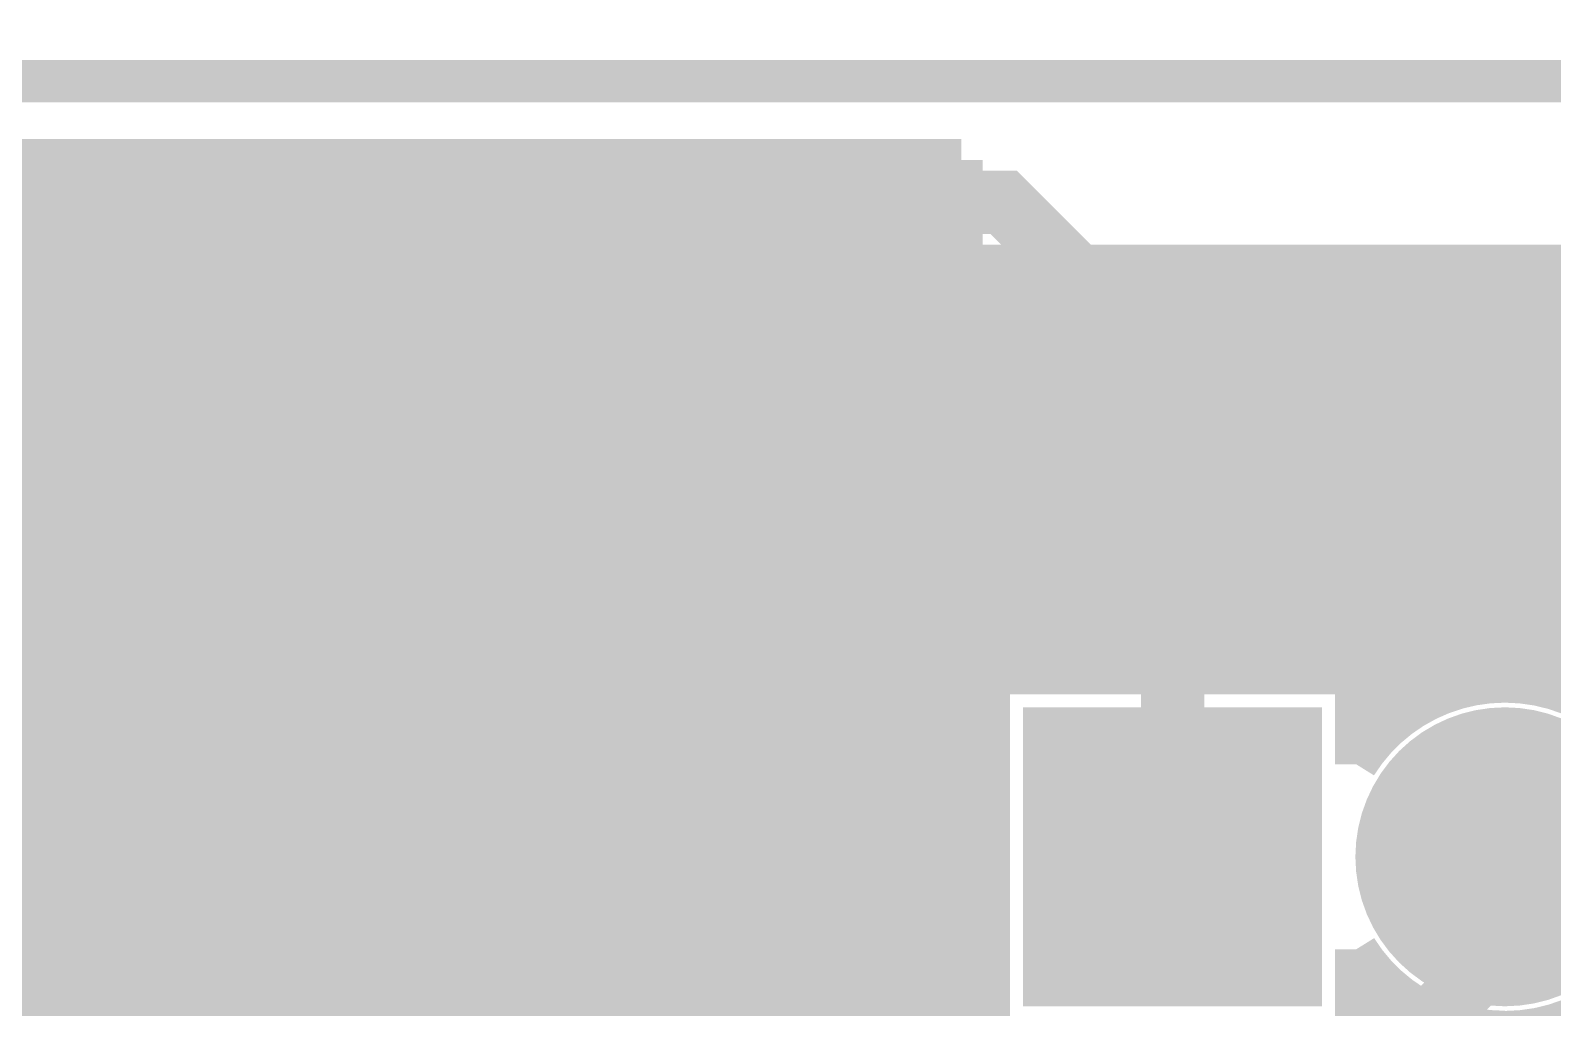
# Model space of a CAD drawing. Extents: x -72 to 72, y -47 to 50.
# Drawn here: x 55.99 to 65.15, y 12.43 to 18.31 of the extents above; entities that cross this region are included whole.
import ezdxf

# ---------------------------------------------------------------- set-up
doc = ezdxf.new("R2010")
doc.units = 0
doc.header["$MEASUREMENT"] = 0
doc.layers.get('0').update_dxf_attribs({"linetype": 'CONTINUOUS'})
for name, color, linetype in [('22-303-0_BOT', 7, 'CONTINUOUS'), ('22-303-0_DRD', 7, 'CONTINUOUS'), ('22-303-0_GND', 6, 'CONTINUOUS'), ('22-303-0_IN1', 4, 'CONTINUOUS'), ('22-303-0_IN2', 3, 'CONTINUOUS'), ('22-303-0_PWR', 5, 'CONTINUOUS'), ('22-303-0_SMB', 10, 'CONTINUOUS'), ('22-303-0_SMT', 14, 'CONTINUOUS'), ('22-303-0_SPB', 9, 'CONTINUOUS'), ('22-303-0_SPT', 12, 'CONTINUOUS'), ('22-303-0_SSB', 11, 'CONTINUOUS'), ('22-303-0_SST', 13, 'CONTINUOUS'), ('22-303-0_TOP', 8, 'CONTINUOUS'), ('THRUHOLE_TAP', 7, 'CONTINUOUS')]:
    doc.layers.add(name, color=color, linetype=linetype)

# ---------------------------------------------------------------- blocks, each defined once
blk = doc.blocks.new('RECTANGLE_9')
blk.add_solid([(0.508, 0.9017), (0.508, -0.9017), (-0.508, 0.9017), (-0.508, -0.9017)])
blk = doc.blocks.new('ROUND_20')
at = {"const_width": 0.7493}
blk.add_lwpolyline([(-0.37465, 0, 1), (0.37465, 0, 1)], format="xyb", close=True, dxfattribs=at)
blk = doc.blocks.new('SQUARE_21')
blk.add_solid([(0.8001, 0.8001), (0.8001, -0.8001), (-0.8001, 0.8001), (-0.8001, -0.8001)])
blk = doc.blocks.new('ROUND_44')
at = {"const_width": 0.29972}
blk.add_lwpolyline([(-0.14986, 0, 1), (0.14986, 0, 1)], format="xyb", close=True, dxfattribs=at)
blk = doc.blocks.new('ROUND_48')
at = {"const_width": 0.29972}
blk.add_lwpolyline([(-0.14986, 0, 1), (0.14986, 0, 1)], format="xyb", close=True, dxfattribs=at)
blk = doc.blocks.new('ROUND_70')
at = {"const_width": 0.89916}
blk.add_lwpolyline([(-0.44958, 0, 1), (0.44958, 0, 1)], format="xyb", close=True, dxfattribs=at)
blk = doc.blocks.new('SQUARE_71')
blk.add_solid([(0.89916, 0.89916), (0.89916, -0.89916), (-0.89916, 0.89916), (-0.89916, -0.89916)])
blk = doc.blocks.new('ROUND_81')
at = {"const_width": 0.0635}
blk.add_lwpolyline([(-0.03175, 0, 1), (0.03175, 0, 1)], format="xyb", close=True, dxfattribs=at)
blk = doc.blocks.new('ROUND_82')
at = {"const_width": 0.50038}
blk.add_lwpolyline([(-0.25019, 0, 1), (0.25019, 0, 1)], format="xyb", close=True, dxfattribs=at)
blk = doc.blocks.new('ROUND_53')
at = {"const_width": 0.29972}
blk.add_lwpolyline([(-0.14986, 0, 1), (0.14986, 0, 1)], format="xyb", close=True, dxfattribs=at)
blk = doc.blocks.new('ROUND_89')
at = {"const_width": 0.89916}
blk.add_lwpolyline([(-0.44958, 0, 1), (0.44958, 0, 1)], format="xyb", close=True, dxfattribs=at)
blk = doc.blocks.new('SQUARE_90')
blk.add_solid([(0.89916, 0.89916), (0.89916, -0.89916), (-0.89916, 0.89916), (-0.89916, -0.89916)])
blk = doc.blocks.new('RECTANGLE_7')
blk.add_solid([(0.8001, 1.6002), (0.8001, -1.6002), (-0.8001, 1.6002), (-0.8001, -1.6002)])
blk = doc.blocks.new('ROUND_95')
at = {"const_width": 0.10033}
blk.add_lwpolyline([(-0.050164, 0, 1), (0.050164, 0, 1)], format="xyb", close=True, dxfattribs=at)
blk = doc.blocks.new('ROUND_98')
at = {"const_width": 0.44958}
blk.add_lwpolyline([(-0.22479, 0, 1), (0.22479, 0, 1)], format="xyb", close=True, dxfattribs=at)

msp = doc.modelspace()

# ---------------------------------------------------------------- linework, layer by layer
at = {"layer": '22-303-0_BOT'}
for points, const_width in [([(70.612, 16.891), (45.339, 16.891)], 0.254), ([(55.9054, 16.891), (55.9054, 2.4765)], 0.254), ([(56.134, 16.891), (56.134, 2.4765)], 0.254), ([(56.3626, 16.891), (56.3626, -4.953)], 0.254), ([(56.5912, 16.891), (56.5912, -4.953)], 0.254), ([(56.8198, 16.891), (56.8198, -4.953)], 0.254), ([(57.0484, 16.891), (57.0484, -4.953)], 0.254), ([(57.277, 16.891), (57.277, -4.953)], 0.254), ([(57.5056, 16.891), (57.5056, 14.5415)], 0.254), ([(57.7342, 16.891), (57.7342, 16.42364)], 0.254), ([(57.9628, 16.891), (57.9628, 16.57096)], 0.254), ([(58.1914, 16.891), (58.1914, 16.60652)], 0.254), ([(58.42, 16.891), (58.42, 16.55064)], 0.254), ([(58.6486, 16.891), (58.6486, 16.36522)], 0.254), ([(58.8772, 16.891), (58.8772, 16.42364)], 0.254), ([(59.1058, 16.891), (59.1058, 16.57096)], 0.254), ([(59.3344, 16.891), (59.3344, 16.60652)], 0.254), ([(59.563, 16.891), (59.563, 16.55064)], 0.254), ([(59.7916, 16.891), (59.7916, 16.36522)], 0.254), ([(60.0202, 16.891), (60.0202, 16.42364)], 0.254), ([(60.2488, 16.891), (60.2488, 16.57096)], 0.254), ([(60.4774, 16.891), (60.4774, 16.60652)], 0.254), ([(60.706, 16.891), (60.706, 16.55064)], 0.254), ([(60.9346, 16.891), (60.9346, 16.36522)], 0.254), ([(61.1632, 16.891), (61.1632, 6.15696)], 0.254), ([(61.3918, 16.891), (61.3918, 6.00964)], 0.254), ([(61.6204, 16.891), (61.6204, -4.953)], 0.254), ([(61.849, 16.891), (61.849, 14.4399)], 0.254), ([(62.0776, 16.891), (62.0776, 14.4399)], 0.254), ([(62.3062, 16.891), (62.3062, 14.4399)], 0.254), ([(62.5348, 16.891), (62.5348, 14.4399)], 0.254), ([(62.7634, 16.891), (62.7634, 14.4399)], 0.254), ([(62.992, 16.891), (62.992, 14.4399)], 0.254), ([(63.2206, 16.891), (63.2206, 14.4399)], 0.254), ([(63.4492, 16.891), (63.4492, 14.4399)], 0.254), ([(63.6778, 16.891), (63.6778, 14.4399)], 0.254), ([(63.9064, 16.891), (63.9064, 14.4399)], 0.254), ([(64.135, 16.891), (64.135, 14.09446)], 0.254), ([(64.3636, 16.891), (64.3636, 14.2621)], 0.254), ([(64.5922, 16.891), (64.5922, 14.35354)], 0.254), ([(64.8208, 16.891), (64.8208, 14.38656)], 0.254), ([(65.0494, 16.891), (65.0494, 14.37132)], 0.254), ([(65.278, 16.891), (65.278, 14.30528)], 0.254), ([(70.612, 16.764), (42.5704, 16.764)], 0.254), ([(57.88152, 16.5354), (42.5704, 16.5354)], 0.254), ([(59.02452, 16.5354), (58.45048, 16.5354)], 0.254), ([(60.16752, 16.5354), (59.59348, 16.5354)], 0.254), ([(70.612, 16.5354), (60.73648, 16.5354)], 0.254), ([(57.64276, 16.3068), (42.5704, 16.3068)], 0.254), ([(58.78576, 16.3068), (58.6867, 16.3068)], 0.254), ([(59.92876, 16.3068), (59.8297, 16.3068)], 0.254), ([(70.612, 16.3068), (60.9727, 16.3068)], 0.254), ([(57.56656, 16.0782), (53.22824, 16.0782)], 0.254), ([(70.612, 16.0782), (61.05144, 16.0782)], 0.254), ([(57.5818, 15.8496), (53.3908, 15.8496)], 0.254), ([(70.612, 15.8496), (61.0362, 15.8496)], 0.254), ([(60.9346, 15.63878), (60.9346, 15.47622)], 0.254), ([(57.6961, 15.621), (53.43652, 15.621)], 0.254), ([(57.7342, 15.57782), (57.7342, 15.40764)], 0.254), ([(70.612, 15.621), (60.9219, 15.621)], 0.254), ([(57.71896, 15.3924), (53.3908, 15.3924)], 0.254), ([(70.612, 15.3924), (60.98794, 15.3924)], 0.254), ([(57.58688, 15.1638), (53.22824, 15.1638)], 0.254), ([(70.612, 15.1638), (61.05398, 15.1638)], 0.254), ([(57.56402, 14.9352), (42.5704, 14.9352)], 0.254), ([(70.612, 14.9352), (61.02858, 14.9352)], 0.254), ([(60.9346, 14.74978), (60.9346, 6.19252)], 0.254), ([(57.63006, 14.7066), (42.5704, 14.7066)], 0.254), ([(58.6486, 14.62278), (58.6486, 14.5415)], 0.254), ([(58.77306, 14.7066), (58.70194, 14.7066)], 0.254), ([(59.7916, 14.62278), (59.7916, 6.12394)], 0.254), ([(60.00496, 14.7066), (59.84494, 14.7066)], 0.254), ([(60.0202, 14.68882), (60.0202, 6.18998)], 0.254), ([(70.612, 14.7066), (60.89904, 14.7066)], 0.254), ([(57.3786, 14.5415), (57.3786, 12.1285)], 0.254), ([(57.75706, 14.5415), (57.3786, 14.5415)], 0.254), ([(57.7342, 14.56182), (57.7342, 14.5415)], 0.254), ([(58.90006, 14.5415), (58.57494, 14.5415)], 0.254), ([(58.8772, 14.56182), (58.8772, 14.5415)], 0.254), ([(60.2488, 14.54404), (60.2488, 6.16458)], 0.254), ([(60.706, 14.56436), (60.706, 6.13664)], 0.254), ([(57.3786, 14.478), (55.6514, 14.478)], 0.254), ([(59.0042, 14.46276), (59.0042, 12.1285)], 0.254), ([(59.563, 14.43736), (59.563, 6.0579)], 0.254), ([(70.612, 14.478), (59.63666, 14.478)], 0.254), ([(60.4774, 14.50848), (60.4774, 6.03504)], 0.254), ([(63.9699, 14.4399), (61.7601, 14.4399), (61.7601, 12.2301)], 0.254), ([(63.9699, 14.4399), (63.9699, 13.89126)], 0.254), ([(59.1058, 14.41704), (59.1058, 6.18744)], 0.254), ([(59.3344, 14.38148), (59.3344, 6.1722)], 0.254), ([(57.3786, 14.2494), (55.6514, 14.2494)], 0.254), ([(61.7601, 14.2494), (59.0042, 14.2494)], 0.254), ([(64.34074, 14.2494), (63.9699, 14.2494)], 0.254), ([(57.3786, 14.0208), (55.6514, 14.0208)], 0.254), ([(61.7601, 14.0208), (59.0042, 14.0208)], 0.254), ([(64.06388, 14.0208), (63.9699, 14.0208)], 0.254), ([(57.3786, 13.7922), (55.6514, 13.7922)], 0.254), ([(61.7601, 13.7922), (59.0042, 13.7922)], 0.254), ([(57.3786, 13.5636), (55.6514, 13.5636)], 0.254), ([(61.7601, 13.5636), (59.0042, 13.5636)], 0.254), ([(57.3786, 13.335), (55.6514, 13.335)], 0.254), ([(57.3786, 13.335), (58.1914, 13.335)], 0.254), ([(59.436, 13.335), (58.1914, 13.335)], 0.381), ([(58.1914, 12.1285), (58.1914, 13.335)], 0.254), ([(59.0042, 13.335), (58.1914, 13.335)], 0.254), ([(61.7601, 13.335), (59.0042, 13.335)], 0.254), ([(57.3786, 13.1064), (55.6514, 13.1064)], 0.254), ([(61.7601, 13.1064), (59.0042, 13.1064)], 0.254), ([(57.3786, 12.8778), (55.6514, 12.8778)], 0.254), ([(61.7601, 12.8778), (59.0042, 12.8778)], 0.254), ([(63.9699, 12.77874), (63.9699, 12.2301)], 0.254), ([(57.3786, 12.6492), (55.6514, 12.6492)], 0.254), ([(61.7601, 12.6492), (59.0042, 12.6492)], 0.254), ([(64.06388, 12.6492), (63.9699, 12.6492)], 0.254), ([(64.135, 12.573), (64.135, 9.72566)], 0.254), ([(57.3786, 12.4206), (55.6514, 12.4206)], 0.254), ([(61.7601, 12.4206), (59.0042, 12.4206)], 0.254), ([(64.34074, 12.4206), (63.9699, 12.4206)], 0.254), ([(64.3636, 12.4079), (64.3636, 9.87044)], 0.254), ([(65.278, 12.36472), (65.278, 10.2235)], 0.254), ([(64.5922, 12.31646), (64.5922, 9.98728)], 0.254)]:
    msp.add_lwpolyline(points, dxfattribs=dict(at, const_width=const_width))
at = {"layer": '22-303-0_BOT', "const_width": 0.254}
for points in [[(58.166, 16.60652, 0.4142136), (57.56148, 16.002)], [(58.7375, 16.19758, 0.3206216), (58.166, 16.60652)], [(59.309, 16.60652, 0.3206225), (58.7375, 16.19758)], [(59.8805, 16.19758, 0.3206216), (59.309, 16.60652)], [(60.452, 16.60652, 0.3206225), (59.8805, 16.19758)], [(61.05652, 16.002, 0.4142136), (60.452, 16.60652)], [(57.56148, 16.002, 0.2547954), (57.83834, 15.494)], [(60.86094, 15.5575, 0.2097578), (61.056, 16.002)], [(61.05652, 15.113, 0.2097575), (60.86129, 15.55788)], [(61.05652, 15.113, 0.2097575), (60.86129, 15.55788)], [(57.83834, 15.494, 0.2547946), (57.56148, 14.986)], [(60.452, 14.50848, 0.4142136), (61.05652, 15.113)], [(60.452, 14.50848, 0.4142136), (61.05652, 15.113)], [(57.56148, 14.986, 0.2097575), (57.7567, 14.54111)], [(59.309, 14.38148, 0.3558857), (59.90082, 14.86408)], [(59.90082, 14.86408, 0.2947693), (60.452, 14.50848)], [(59.90082, 14.86408, 0.2947693), (60.452, 14.50848)], [(58.57494, 14.5415, 0.1239632), (58.73668, 14.78816)], [(58.7375, 14.78788, 0.123964), (58.89947, 14.54086)], [(59.0042, 14.46276, 0.1326374), (59.309, 14.38046)], [(64.86398, 14.3891, 0.2591385), (63.96896, 13.89184)], [(65.86474, 13.66774, 0.3230331), (64.86398, 14.3891)], [(64.86398, 12.2809, 0.3224026), (65.86474, 12.99972)], [(63.9699, 12.77874, 0.2591382), (64.86398, 12.282)]]:
    msp.add_lwpolyline(points, format="xyb", dxfattribs=at)
at = {"layer": '22-303-0_DRD', "const_width": 0.254}
for points in [[(46.40072, 18.00098), (69.99986, 18.00098)], [(58.801, 16.637), (57.531, 15.367)], [(58.801, 15.367), (57.531, 16.637)], [(59.944, 16.637), (58.674, 15.367)], [(59.944, 15.367), (58.674, 16.637)], [(61.087, 16.637), (59.817, 15.367)], [(61.087, 15.367), (59.817, 16.637)], [(61.087, 15.748), (59.817, 14.478)], [(61.087, 14.478), (59.817, 15.748)], [(61.087, 15.748), (59.817, 14.478)], [(61.087, 14.478), (59.817, 15.748)], [(58.801, 15.621), (57.531, 14.351)], [(58.801, 14.351), (57.531, 15.621)], [(59.944, 15.621), (58.674, 14.351)], [(59.944, 14.351), (58.674, 15.621)], [(60.071, 13.97), (58.801, 12.7)], [(60.071, 12.7), (58.801, 13.97)], [(62.865, 13.716), (62.23, 13.081)], [(63.5, 13.081), (62.865, 13.716)], [(64.86398, 13.716), (64.22898, 13.081)], [(65.49898, 13.081), (64.86398, 13.716)], [(62.23, 13.081), (63.5, 13.081)], [(64.22898, 13.081), (65.49898, 13.081)]]:
    msp.add_lwpolyline(points, dxfattribs=at)
at = {"layer": '22-303-0_GND', "const_width": 0.254}
msp.add_lwpolyline([(46.40072, 18.00098), (69.99986, 18.00098)], dxfattribs=at)
at = {"layer": '22-303-0_IN1'}
for points, const_width in [([(34.163, 24.003), (41.783, 18.796), (43.561, 17.018), (60.452, 17.018), (60.79236, 16.6878), (60.79236, 15.19936)], 1.27), ([(34.163, 24.003), (41.783, 18.796), (43.561, 17.018), (60.452, 17.018), (60.79236, 16.6878), (60.79236, 15.19936)], 1.27), ([(61.595, 17.5006), (41.9227, 17.5006)], 0.254), ([(61.595, 17.526), (45.339, 17.526)], 0.254), ([(56.007, 17.526), (56.007, 14.732)], 0.254), ([(56.2356, 17.526), (56.2356, 14.732)], 0.254), ([(56.4642, 17.526), (56.4642, 14.732)], 0.254), ([(56.6928, 17.526), (56.6928, 14.732)], 0.254), ([(56.9214, 17.526), (56.9214, 2.413)], 0.254), ([(57.15, 17.526), (57.15, 2.413)], 0.254), ([(57.3786, 17.526), (57.3786, 2.413)], 0.254), ([(57.6072, 17.526), (57.6072, 8.99414)], 0.254), ([(57.8358, 17.526), (57.8358, 9.26846)], 0.254), ([(58.0644, 17.526), (58.0644, 9.35736)], 0.254), ([(58.293, 17.526), (58.293, 9.35482)], 0.254), ([(58.5216, 17.526), (58.5216, 9.25068)], 0.254), ([(58.7502, 17.526), (58.7502, 8.91794)], 0.254), ([(58.9788, 17.526), (58.9788, 13.73124)], 0.254), ([(59.2074, 17.526), (59.2074, 13.8938)], 0.254), ([(59.436, 17.526), (59.436, 13.93952)], 0.254), ([(59.6646, 17.526), (59.6646, 13.8938)], 0.254), ([(59.8932, 17.526), (59.8932, 13.73124)], 0.254), ([(60.1218, 17.526), (60.1218, 2.413)], 0.254), ([(60.3504, 17.526), (60.3504, 2.413)], 0.254), ([(60.579, 17.526), (60.579, 2.413)], 0.254), ([(60.8076, 17.526), (60.8076, 2.413)], 0.254), ([(61.0362, 17.526), (61.0362, 2.413)], 0.254), ([(61.2648, 17.526), (61.2648, 2.413)], 0.254), ([(61.4934, 17.526), (61.4934, 2.413)], 0.254), ([(61.595, 17.526), (61.595, 2.413)], 0.254), ([(61.595, 17.272), (42.25544, 17.272)], 0.254), ([(61.595, 17.0434), (42.58818, 17.0434)], 0.254), ([(61.595, 16.8148), (42.92092, 16.8148)], 0.254), ([(61.595, 16.5862), (43.25366, 16.5862)], 0.254), ([(61.595, 16.3576), (43.5864, 16.3576)], 0.254), ([(61.595, 16.129), (53.15966, 16.129)], 0.254), ([(61.595, 15.9004), (53.36794, 15.9004)], 0.254), ([(61.595, 15.6718), (53.43398, 15.6718)], 0.254), ([(60.96, 5.588), (60.96, 14.986), (60.79236, 15.15364), (60.49264, 15.15364), (60.452, 15.113)], 1.27), ([(61.595, 15.4432), (53.40858, 15.4432)], 0.254), ([(61.595, 15.2146), (53.27904, 15.2146)], 0.254), ([(61.595, 14.986), (48.80864, 14.986)], 0.254), ([(56.769, 14.732), (48.58766, 14.732)], 0.254), ([(61.595, 14.7574), (48.62322, 14.7574)], 0.254), ([(56.769, 14.732), (56.769, 2.413)], 0.254), ([(61.595, 14.5288), (56.769, 14.5288)], 0.254), ([(61.595, 14.3002), (56.769, 14.3002)], 0.254), ([(61.595, 14.0716), (56.769, 14.0716)], 0.254), ([(59.10834, 13.843), (56.769, 13.843)], 0.254), ([(61.595, 13.843), (59.76366, 13.843)], 0.254), ([(58.90006, 13.6144), (56.769, 13.6144)], 0.254), ([(61.595, 13.6144), (59.97194, 13.6144)], 0.254), ([(58.83402, 13.3858), (56.769, 13.3858)], 0.254), ([(61.595, 13.3858), (60.03798, 13.3858)], 0.254), ([(58.85688, 13.1572), (56.769, 13.1572)], 0.254), ([(61.595, 13.1572), (60.01258, 13.1572)], 0.254), ([(58.98896, 12.9286), (56.769, 12.9286)], 0.254), ([(58.9788, 12.93876), (58.9788, 10.55624)], 0.254), ([(61.595, 12.9286), (59.88304, 12.9286)], 0.254), ([(59.8932, 12.93876), (59.8932, 10.55624)], 0.254), ([(61.595, 12.7), (56.769, 12.7)], 0.254), ([(59.2074, 12.7762), (59.2074, 10.7188)], 0.254), ([(59.436, 12.73048), (59.436, 10.76452)], 0.254), ([(59.6646, 12.7762), (59.6646, 10.7188)], 0.254), ([(61.595, 12.4714), (56.769, 12.4714)], 0.254)]:
    msp.add_lwpolyline(points, dxfattribs=dict(at, const_width=const_width))
at = {"layer": '22-303-0_IN1', "const_width": 0.254}
for points in [[(59.436, 13.93952, 0.4142136), (58.83148, 13.335)], [(60.04052, 13.335, 0.4142136), (59.436, 13.93952)], [(58.83148, 13.335, 0.4142136), (59.436, 12.73048)], [(59.436, 12.73048, 0.4142136), (60.04052, 13.335)]]:
    msp.add_lwpolyline(points, format="xyb", dxfattribs=at)
at = {"layer": '22-303-0_IN2', "const_width": 0.254}
for points in [[(70.612, 16.891), (45.339, 16.891)], [(55.9054, 16.891), (55.9054, 7.7343)], [(56.134, 16.891), (56.134, 7.7343)], [(56.3626, 16.891), (56.3626, 7.7343)], [(56.5912, 16.891), (56.5912, 7.7343)], [(56.8198, 16.891), (56.8198, 7.7343)], [(57.0484, 16.891), (57.0484, 7.7343)], [(57.277, 16.891), (57.277, 7.7343)], [(57.5056, 16.891), (57.5056, 7.7343)], [(57.7342, 16.891), (57.7342, 16.42364)], [(57.9628, 16.891), (57.9628, 16.57096)], [(58.1914, 16.891), (58.1914, 16.60652)], [(58.42, 16.891), (58.42, 16.55064)], [(58.6486, 16.891), (58.6486, 16.36522)], [(58.8772, 16.891), (58.8772, 16.42364)], [(59.1058, 16.891), (59.1058, 16.57096)], [(59.3344, 16.891), (59.3344, 16.60652)], [(59.563, 16.891), (59.563, 16.55064)], [(59.7916, 16.891), (59.7916, 16.36522)], [(60.0202, 16.891), (60.0202, 16.42364)], [(60.2488, 16.891), (60.2488, 16.57096)], [(60.4774, 16.891), (60.4774, 16.60652)], [(60.706, 16.891), (60.706, 16.55064)], [(60.9346, 16.891), (60.9346, 16.36522)], [(61.1632, 16.891), (61.1632, 8.65124)], [(61.3918, 16.891), (61.3918, 8.87984)], [(61.6204, 16.891), (61.6204, 9.10844)], [(61.849, 16.891), (61.849, 14.4399)], [(62.0776, 16.891), (62.0776, 14.4399)], [(62.3062, 16.891), (62.3062, 14.4399)], [(62.5348, 16.891), (62.5348, 14.4399)], [(62.7634, 16.891), (62.7634, 14.4399)], [(62.992, 16.891), (62.992, 14.4399)], [(63.2206, 16.891), (63.2206, 14.4399)], [(63.4492, 16.891), (63.4492, 14.4399)], [(63.6778, 16.891), (63.6778, 14.4399)], [(63.9064, 16.891), (63.9064, 14.4399)], [(64.135, 16.891), (64.135, 14.09446)], [(64.3636, 16.891), (64.3636, 14.2621)], [(64.5922, 16.891), (64.5922, 14.35354)], [(64.8208, 16.891), (64.8208, 14.38656)], [(65.0494, 16.891), (65.0494, 14.37132)], [(65.278, 16.891), (65.278, 14.30528)], [(70.612, 16.764), (44.13504, 16.764)], [(57.88152, 16.5354), (52.49164, 16.5354)], [(59.02452, 16.5354), (58.45048, 16.5354)], [(60.16752, 16.5354), (59.59348, 16.5354)], [(70.612, 16.5354), (60.73648, 16.5354)], [(57.64276, 16.3068), (52.72024, 16.3068)], [(58.78576, 16.3068), (58.6867, 16.3068)], [(59.92876, 16.3068), (59.8297, 16.3068)], [(70.612, 16.3068), (60.9727, 16.3068)], [(57.56656, 16.0782), (53.22824, 16.0782)], [(70.612, 16.0782), (61.05144, 16.0782)], [(57.5818, 15.8496), (53.3908, 15.8496)], [(70.612, 15.8496), (61.0362, 15.8496)], [(60.9346, 15.63878), (60.9346, 15.47622)], [(57.6961, 15.621), (53.43652, 15.621)], [(57.7342, 15.57782), (57.7342, 15.40764)], [(70.612, 15.621), (60.9219, 15.621)], [(57.71896, 15.3924), (53.3908, 15.3924)], [(70.612, 15.3924), (60.98794, 15.3924)], [(57.58688, 15.1638), (53.22824, 15.1638)], [(70.612, 15.1638), (61.05398, 15.1638)], [(57.56402, 14.9352), (46.37024, 14.9352)], [(70.612, 14.9352), (61.02858, 14.9352)], [(60.9346, 14.74978), (60.9346, 8.42264)], [(57.63006, 14.7066), (46.14164, 14.7066)], [(58.6486, 14.62278), (58.6486, 7.7343)], [(58.77306, 14.7066), (58.70194, 14.7066)], [(59.7916, 14.62278), (59.7916, 7.7343)], [(60.00496, 14.7066), (59.84494, 14.7066)], [(60.0202, 14.68882), (60.0202, 7.7343)], [(70.612, 14.7066), (60.89904, 14.7066)], [(57.7342, 14.56182), (57.7342, 7.7343)], [(58.8772, 14.56182), (58.8772, 7.7343)], [(60.2488, 14.54404), (60.2488, 7.73684)], [(60.706, 14.56436), (60.706, 8.19404)], [(57.83834, 14.478), (45.91304, 14.478)], [(58.42, 14.43736), (58.42, 7.7343)], [(58.98134, 14.478), (58.49366, 14.478)], [(59.563, 14.43736), (59.563, 7.7343)], [(70.612, 14.478), (59.63666, 14.478)], [(60.4774, 14.50848), (60.4774, 7.96544)], [(63.9699, 14.4399), (61.7601, 14.4399), (61.7601, 12.2301)], [(63.9699, 14.4399), (63.9699, 13.89126)], [(57.9628, 14.41704), (57.9628, 7.7343)], [(58.1914, 14.38148), (58.1914, 7.7343)], [(59.1058, 14.41704), (59.1058, 7.7343)], [(59.3344, 14.38148), (59.3344, 7.7343)], [(61.7601, 14.2494), (45.7454, 14.2494)], [(64.34074, 14.2494), (63.9699, 14.2494)], [(61.7601, 14.0208), (45.7454, 14.0208)], [(64.06388, 14.0208), (63.9699, 14.0208)], [(61.7601, 13.7922), (54.00294, 13.7922)], [(61.7601, 13.5636), (54.33568, 13.5636)], [(61.7601, 13.335), (54.43982, 13.335)], [(61.7601, 13.1064), (54.44236, 13.1064)], [(61.7601, 12.8778), (54.35346, 12.8778)], [(63.9699, 12.77874), (63.9699, 12.2301)], [(61.7601, 12.6492), (54.07914, 12.6492)], [(64.06388, 12.6492), (63.9699, 12.6492)], [(64.135, 12.573), (64.135, 11.62304)], [(61.7601, 12.4206), (45.7454, 12.4206)], [(64.34074, 12.4206), (63.9699, 12.4206)], [(64.3636, 12.4079), (64.3636, 11.83894)], [(65.278, 12.36472), (65.278, 11.9253)], [(64.5922, 12.31646), (64.5922, 11.92276)]]:
    msp.add_lwpolyline(points, dxfattribs=at)
for points in [[(58.166, 16.60652, 0.4142136), (57.56148, 16.002)], [(58.7375, 16.19758, 0.3206216), (58.166, 16.60652)], [(59.309, 16.60652, 0.3206225), (58.7375, 16.19758)], [(59.8805, 16.19758, 0.3206216), (59.309, 16.60652)], [(60.452, 16.60652, 0.3206225), (59.8805, 16.19758)], [(61.05652, 16.002, 0.4142136), (60.452, 16.60652)], [(57.56148, 16.002, 0.2547954), (57.83834, 15.494)], [(60.86094, 15.5575, 0.2097578), (61.056, 16.002)], [(61.05652, 15.113, 0.2097575), (60.86129, 15.55788)], [(61.05652, 15.113, 0.2097575), (60.86129, 15.55788)], [(57.83834, 15.494, 0.2547946), (57.56148, 14.986)], [(60.452, 14.50848, 0.4142136), (61.05652, 15.113)], [(60.452, 14.50848, 0.4142136), (61.05652, 15.113)], [(57.56148, 14.986, 0.4142136), (58.166, 14.38148)], [(59.309, 14.38148, 0.3558857), (59.90082, 14.86408)], [(59.90082, 14.86408, 0.2947693), (60.452, 14.50848)], [(59.90082, 14.86408, 0.2947693), (60.452, 14.50848)], [(58.166, 14.38148, 0.3195268), (58.7375, 14.78788)], [(58.7375, 14.78788, 0.3195266), (59.309, 14.38148)], [(64.86398, 14.3891, 0.2591385), (63.96896, 13.89184)], [(65.86474, 13.66774, 0.3230331), (64.86398, 14.3891)], [(64.86398, 12.2809, 0.3224026), (65.86474, 12.99972)], [(63.9699, 12.77874, 0.2591382), (64.86398, 12.282)]]:
    msp.add_lwpolyline(points, format="xyb", dxfattribs=at)
at = {"layer": '22-303-0_PWR', "const_width": 0.254}
msp.add_lwpolyline([(46.40072, 18.00098), (69.99986, 18.00098)], dxfattribs=at)
at = {"layer": '22-303-0_SSB', "const_width": 0.1524}
for points in [[(59.182, 11.938), (59.182, 14.732), (53.848, 14.732), (53.848, 11.938), (59.182, 11.938)], [(59.72556, 14.22908), (60.74156, 14.58468), (60.74156, 14.1097)], [(60.06338, 13.74648), (60.06338, 13.2715), (60.74156, 13.51026), (60.74156, 13.6271), (59.72556, 13.6271)], [(60.23356, 12.73048), (59.72556, 12.90828)], [(60.23356, 12.4333), (60.23356, 12.7889), (60.4012, 12.90828), (60.57138, 12.90828), (60.74156, 12.7889), (60.74156, 12.4333), (59.72556, 12.4333)]]:
    msp.add_lwpolyline(points, dxfattribs=at)
at = {"layer": '22-303-0_SST', "const_width": 0.1524}
for points in [[(57.81802, 16.72844, 0.4142136), (57.5945, 16.50492)], [(58.04154, 16.50492, 0.4142136), (57.81802, 16.72844)], [(57.5945, 16.50492, 0.4142136), (57.81802, 16.2814)], [(57.81802, 16.2814, 0.4142136), (58.04154, 16.50492)], [(56.515, 15.8496, 0.4142136), (53.3654, 12.7)], [(59.6646, 12.7, 0.4142136), (56.515, 15.8496)], [(53.3654, 12.7, 0.4142136), (56.515, 9.5504)], [(56.515, 9.5504, 0.4142136), (59.6646, 12.7)]]:
    msp.add_lwpolyline(points, format="xyb", dxfattribs=at)
at = {"layer": '22-303-0_SST'}
for points, const_width in [([(57.6961, 16.69288), (57.6961, 16.31696)], 0.1524), ([(57.83326, 16.72844), (57.83326, 16.2814)], 0.1524), ([(57.98312, 16.65732), (57.65546, 16.65732)], 0.1524), ([(57.97042, 16.66748), (57.97042, 16.33982)], 0.1524), ([(58.04154, 16.52016), (57.5945, 16.52016)], 0.1524), ([(58.00598, 16.383), (57.63006, 16.383)], 0.1524), ([(57.61228, 15.6972), (57.61228, 15.99692), (58.51398, 15.99692), (59.81192, 14.69898), (59.81192, 9.40308), (57.64276, 9.40308), (57.64276, 9.71296)], 0.1524), ([(70.46468, 15.33398), (60.66536, 15.33398), (60.66536, 11.7348), (70.46468, 11.7348), (70.46468, 15.33398)], 0.20066), ([(63.76416, 15.33398), (63.6651, 15.33398), (61.96584, 15.33398), (62.865, 14.53388)], 0.20066), ([(62.13348, 15.33398), (62.13348, 15.18412)], 0.20066), ([(62.31382, 15.33398), (62.31382, 15.0241)], 0.20066), ([(62.49162, 15.33398), (62.49162, 14.86408)], 0.20066), ([(62.67196, 15.33398), (62.67196, 14.70406)], 0.20066), ([(62.8523, 15.33398), (62.8523, 14.54404)], 0.20066), ([(63.76416, 15.33398), (62.865, 14.53388)], 0.20066), ([(63.03264, 15.33398), (63.03264, 14.68374)], 0.20066), ([(63.21298, 15.33398), (63.21298, 14.84376)], 0.20066), ([(63.39078, 15.33398), (63.39078, 15.00378)], 0.20066), ([(63.57112, 15.33398), (63.57112, 15.1638)], 0.20066), ([(63.66002, 15.24254), (62.06744, 15.24254)], 0.20066), ([(63.45682, 15.0622), (62.27064, 15.0622)], 0.20066), ([(63.25616, 14.88186), (62.47384, 14.88186)], 0.20066), ([(63.05296, 14.70406), (62.6745, 14.70406)], 0.20066), ([(60.66536, 14.33576), (61.06414, 14.33576), (61.06414, 12.13612), (70.06336, 12.13612), (70.06336, 14.33576), (70.46468, 14.33576)], 0.20066)]:
    msp.add_lwpolyline(points, dxfattribs=dict(at, const_width=const_width))
at = {"layer": '22-303-0_TOP'}
for points, const_width in [([(62.865, 13.335), (62.865, 16.256), (61.849, 17.272), (55.245, 17.272), (53.975, 16.002), (53.975, 15.24), (53.07584, 14.34084), (51.31054, 14.34084)], 0.381), ([(70.612, 16.891), (62.93104, 16.891)], 0.254), ([(62.93104, 16.891), (63.21552, 16.60652)], 0.254), ([(62.992, 16.891), (62.992, 16.83004)], 0.254), ([(63.2206, 16.891), (63.2206, 16.60144)], 0.254), ([(63.4492, 16.891), (63.4492, 14.4399)], 0.254), ([(63.6778, 16.891), (63.6778, 14.4399)], 0.254), ([(63.9064, 16.891), (63.9064, 14.4399)], 0.254), ([(64.135, 16.891), (64.135, 14.09446)], 0.254), ([(64.3636, 16.891), (64.3636, 14.2621)], 0.254), ([(64.5922, 16.891), (64.5922, 14.35354)], 0.254), ([(64.8208, 16.891), (64.8208, 14.38656)], 0.254), ([(65.0494, 16.891), (65.0494, 14.37132)], 0.254), ([(65.278, 16.891), (65.278, 14.30528)], 0.254), ([(61.595, 16.764), (57.912, 16.764), (57.912, 13.97)], 0.254), ([(58.0136, 16.764), (58.0136, 13.97)], 0.254), ([(58.2422, 16.764), (58.2422, 13.97)], 0.254), ([(58.4708, 16.764), (58.4708, 13.97)], 0.254), ([(58.6994, 16.764), (58.6994, 13.97)], 0.254), ([(58.928, 16.764), (58.928, 13.97)], 0.254), ([(59.1566, 16.764), (59.1566, 13.97)], 0.254), ([(59.3852, 16.764), (59.3852, 13.97)], 0.254), ([(59.6138, 16.764), (59.6138, 13.97)], 0.254), ([(59.8424, 16.764), (59.8424, 13.97)], 0.254), ([(60.071, 16.764), (60.071, 13.97)], 0.254), ([(60.2996, 16.764), (60.2996, 13.97)], 0.254), ([(60.5282, 16.764), (60.5282, 13.97)], 0.254), ([(60.7568, 16.764), (60.7568, 13.97)], 0.254), ([(60.9854, 16.764), (60.9854, 13.97)], 0.254), ([(61.214, 16.764), (61.214, 13.97)], 0.254), ([(61.4426, 16.764), (61.4426, 13.97)], 0.254), ([(61.595, 16.764), (61.595, 13.97)], 0.254), ([(70.612, 16.764), (63.05804, 16.764)], 0.254), ([(61.595, 16.5862), (57.912, 16.5862)], 0.254), ([(70.612, 16.5354), (63.27394, 16.5354)], 0.254), ([(61.595, 16.3576), (57.912, 16.3576)], 0.254), ([(70.612, 16.3068), (63.35776, 16.3068)], 0.254), ([(63.3603, 16.256), (63.3603, 14.4399)], 0.254), ([(61.595, 16.129), (57.912, 16.129)], 0.254), ([(70.612, 16.0782), (63.3603, 16.0782)], 0.254), ([(61.595, 15.9004), (57.912, 15.9004)], 0.254), ([(70.612, 15.8496), (63.3603, 15.8496)], 0.254), ([(60.452, 15.113), (60.36564, 15.19936), (56.515, 15.19936)], 1.27), ([(60.452, 15.113), (60.36564, 15.19936), (56.515, 15.19936)], 1.27), ([(61.595, 15.6718), (57.912, 15.6718)], 0.254), ([(70.612, 15.621), (63.3603, 15.621)], 0.254), ([(61.595, 15.4432), (57.912, 15.4432)], 0.254), ([(70.612, 15.3924), (63.3603, 15.3924)], 0.254), ([(51.31054, 13.6906), (53.3146, 13.6906), (54.82336, 15.19936), (56.515, 15.19936)], 0.381), ([(61.595, 15.2146), (57.912, 15.2146)], 0.254), ([(70.612, 15.1638), (63.3603, 15.1638)], 0.254), ([(61.595, 14.986), (57.912, 14.986)], 0.254), ([(70.612, 14.9352), (63.3603, 14.9352)], 0.254), ([(61.595, 14.7574), (57.912, 14.7574)], 0.254), ([(70.612, 14.7066), (63.3603, 14.7066)], 0.254), ([(61.595, 14.5288), (57.912, 14.5288)], 0.254), ([(70.612, 14.478), (63.3603, 14.478)], 0.254), ([(63.9699, 14.4399), (63.3603, 14.4399)], 0.254), ([(63.9699, 14.4399), (63.9699, 13.89126)], 0.254), ([(61.595, 14.3002), (57.912, 14.3002)], 0.254), ([(64.34074, 14.2494), (63.9699, 14.2494)], 0.254), ([(61.595, 14.0716), (57.912, 14.0716)], 0.254), ([(64.06388, 14.0208), (63.9699, 14.0208)], 0.254), ([(61.595, 13.97), (57.912, 13.97)], 0.254), ([(57.6199, 13.6525), (57.6199, 13.4493)], 0.254), ([(57.76468, 13.5636), (57.6199, 13.5636)], 0.254), ([(57.7342, 13.5763), (57.7342, 13.4493)], 0.254), ([(61.595, 13.5382), (57.912, 13.5382)], 0.254), ([(57.9628, 13.5382), (57.9628, 13.4493)], 0.254), ([(58.1914, 13.5382), (58.1914, 13.4493)], 0.254), ([(58.42, 13.5382), (58.42, 13.43152)], 0.254), ([(58.6486, 13.5382), (58.6486, 13.29944)], 0.254), ([(58.8772, 13.5382), (58.8772, 13.07084)], 0.254), ([(59.1058, 13.5382), (59.1058, 12.84224)], 0.254), ([(59.3344, 13.5382), (59.3344, 12.61364)], 0.254), ([(59.563, 13.5382), (59.563, 12.38504)], 0.254), ([(59.7916, 13.5382), (59.7916, 12.3063)], 0.254), ([(60.0202, 13.5382), (60.0202, 12.3063)], 0.254), ([(60.2488, 13.5382), (60.2488, 12.3063)], 0.254), ([(60.4774, 13.5382), (60.4774, 12.3063)], 0.254), ([(60.706, 13.5382), (60.706, 12.3063)], 0.254), ([(60.9346, 13.5382), (60.9346, 12.3063)], 0.254), ([(61.1632, 13.5382), (61.1632, 12.3063)], 0.254), ([(61.3918, 13.5382), (61.3918, 12.3063)], 0.254), ([(61.6204, 13.5382), (61.6204, 12.3063)], 0.254), ([(61.7601, 13.5636), (61.73978, 13.5636)], 0.254), ([(61.7601, 13.57122), (61.7601, 12.3063)], 0.254), ([(58.293, 13.4493), (57.6199, 13.4493)], 0.254), ([(51.31054, 11.73988), (54.66588, 11.73988), (55.245, 12.319), (58.039, 12.319), (59.182, 11.176), (65.024, 11.176), (66.8655, 13.0175), (66.8655, 13.335)], 0.381), ([(51.31054, 12.39012), (54.42712, 12.39012), (54.991, 12.954), (58.293, 12.954), (59.436, 11.811), (63.881, 11.811), (64.86398, 12.79398), (64.86398, 13.335)], 0.381), ([(61.7601, 13.335), (58.60796, 13.335)], 0.254), ([(58.64606, 13.29944), (59.64174, 12.3063)], 0.254), ([(61.7601, 13.1064), (58.84164, 13.1064)], 0.254), ([(61.7601, 12.8778), (59.07024, 12.8778)], 0.254), ([(61.7601, 12.6492), (59.29884, 12.6492)], 0.254), ([(61.7601, 12.4206), (59.52744, 12.4206)], 0.254), ([(61.7601, 12.3063), (59.64174, 12.3063)], 0.254)]:
    msp.add_lwpolyline(points, dxfattribs=dict(at, const_width=const_width))
at = {"layer": '22-303-0_TOP', "const_width": 0.254}
for points in [[(63.3603, 16.256, 0.1989124), (63.21523, 16.60623)], [(64.86398, 14.3891, 0.2591385), (63.96896, 13.89184)], [(65.86474, 13.66774, 0.3230331), (64.86398, 14.3891)], [(57.6199, 13.6525, 0.1881118), (57.912, 13.53857)], [(61.595, 13.5382, 0.0984474), (61.76017, 13.57104)], [(58.64352, 13.30452, 0.1989124), (58.293, 13.44971)]]:
    msp.add_lwpolyline(points, format="xyb", dxfattribs=at)

# ---------------------------------------------------------------- block references
at = {"layer": '22-303-0_BOT'}
for name, p in [('ROUND_44', (58.166, 16.002)), ('ROUND_44', (59.309, 16.002)), ('ROUND_44', (60.452, 16.002)), ('ROUND_48', (60.452, 15.113)), ('ROUND_44', (58.166, 14.986)), ('ROUND_44', (59.309, 14.986)), ('RECTANGLE_9', (58.1914, 13.335)), ('SQUARE_21', (62.865, 13.335)), ('ROUND_20', (64.86398, 13.335)), ('ROUND_48', (59.436, 13.335))]:
    msp.add_blockref(name, p, dxfattribs=at)
at = {"layer": '22-303-0_GND'}
for name, p in [('ROUND_82', (58.166, 16.002)), ('ROUND_82', (59.309, 16.002)), ('ROUND_82', (60.452, 16.002)), ('ROUND_82', (60.452, 15.113)), ('ROUND_82', (58.166, 14.986)), ('ROUND_82', (59.309, 14.986)), ('SQUARE_71', (62.865, 13.335)), ('ROUND_70', (64.86398, 13.335)), ('ROUND_81', (59.436, 13.335))]:
    msp.add_blockref(name, p, dxfattribs=at)
at = {"layer": '22-303-0_IN1'}
for name, p in [('ROUND_44', (58.166, 16.002)), ('ROUND_44', (59.309, 16.002)), ('ROUND_44', (60.452, 16.002)), ('ROUND_48', (60.452, 15.113)), ('ROUND_44', (58.166, 14.986)), ('ROUND_44', (59.309, 14.986)), ('SQUARE_21', (62.865, 13.335)), ('ROUND_20', (64.86398, 13.335)), ('ROUND_48', (59.436, 13.335))]:
    msp.add_blockref(name, p, dxfattribs=at)
at = {"layer": '22-303-0_IN2'}
for name, p in [('ROUND_44', (58.166, 16.002)), ('ROUND_44', (59.309, 16.002)), ('ROUND_44', (60.452, 16.002)), ('ROUND_53', (60.452, 15.113)), ('ROUND_44', (58.166, 14.986)), ('ROUND_44', (59.309, 14.986)), ('SQUARE_21', (62.865, 13.335)), ('ROUND_20', (64.86398, 13.335)), ('ROUND_48', (59.436, 13.335))]:
    msp.add_blockref(name, p, dxfattribs=at)
at = {"layer": '22-303-0_PWR'}
for name, p in [('ROUND_82', (58.166, 16.002)), ('ROUND_82', (59.309, 16.002)), ('ROUND_82', (60.452, 16.002)), ('ROUND_82', (60.452, 15.113)), ('ROUND_82', (58.166, 14.986)), ('ROUND_82', (59.309, 14.986)), ('SQUARE_90', (62.865, 13.335)), ('ROUND_89', (64.86398, 13.335)), ('ROUND_82', (59.436, 13.335))]:
    msp.add_blockref(name, p, dxfattribs=at)
at = {"layer": '22-303-0_SMB'}
for name, p in [('RECTANGLE_9', (58.1914, 13.335)), ('SQUARE_21', (62.865, 13.335)), ('ROUND_20', (64.86398, 13.335))]:
    msp.add_blockref(name, p, dxfattribs=at)
at = {"layer": '22-303-0_SMT'}
for name, p in [('RECTANGLE_7', (56.515, 15.19936)), ('SQUARE_21', (62.865, 13.335)), ('ROUND_20', (64.86398, 13.335))]:
    msp.add_blockref(name, p, dxfattribs=at)
at = {"layer": '22-303-0_SPB'}
msp.add_blockref('RECTANGLE_9', (58.1914, 13.335), dxfattribs=at)
at = {"layer": '22-303-0_SPT'}
msp.add_blockref('RECTANGLE_7', (56.515, 15.19936), dxfattribs=at)
at = {"layer": '22-303-0_TOP'}
for name, p in [('RECTANGLE_7', (56.515, 15.19936)), ('ROUND_44', (58.166, 16.002)), ('ROUND_44', (59.309, 16.002)), ('ROUND_44', (60.452, 16.002)), ('ROUND_48', (60.452, 15.113)), ('ROUND_44', (58.166, 14.986)), ('ROUND_44', (59.309, 14.986)), ('SQUARE_21', (62.865, 13.335)), ('ROUND_20', (64.86398, 13.335)), ('ROUND_48', (59.436, 13.335))]:
    msp.add_blockref(name, p, dxfattribs=at)
at = {"layer": 'THRUHOLE_TAP'}
for name, p in [('ROUND_95', (58.166, 16.002)), ('ROUND_95', (59.309, 16.002)), ('ROUND_95', (60.452, 16.002)), ('ROUND_95', (60.452, 15.113)), ('ROUND_95', (58.166, 14.986)), ('ROUND_95', (59.309, 14.986)), ('ROUND_98', (62.865, 13.335)), ('ROUND_98', (64.86398, 13.335)), ('ROUND_95', (59.436, 13.335))]:
    msp.add_blockref(name, p, dxfattribs=at)

doc.saveas('drawing.dxf')
